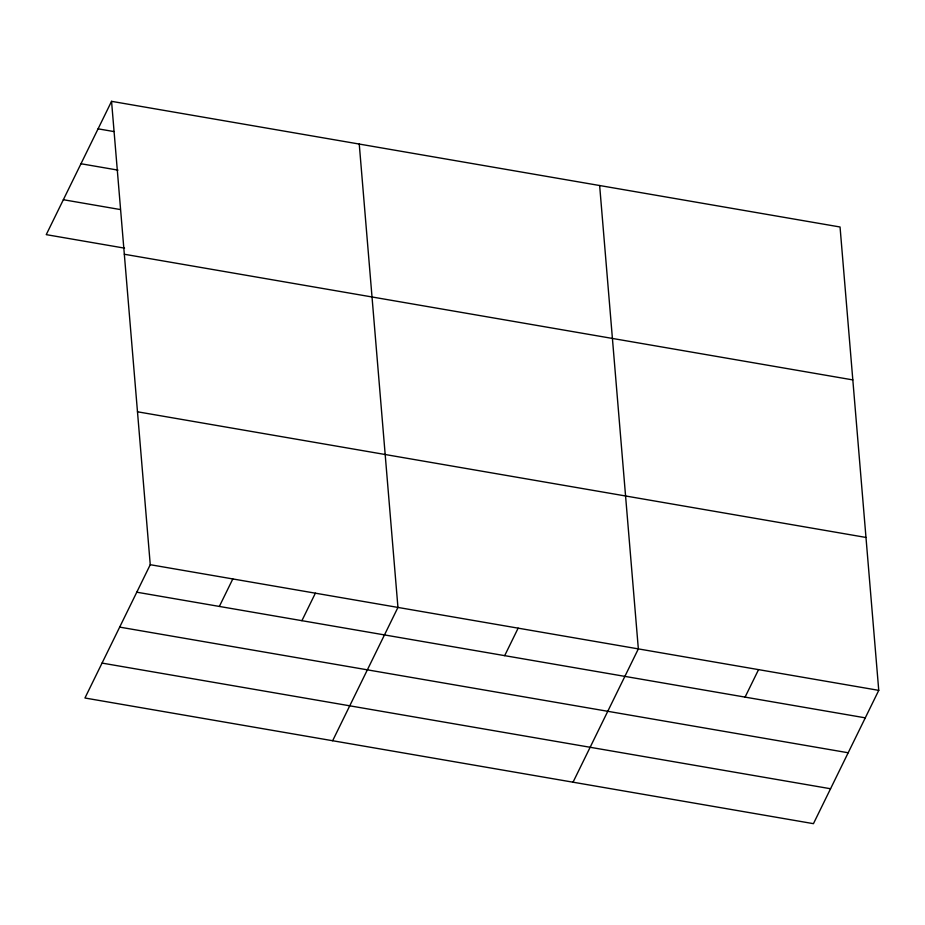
<?xml version="1.0" encoding="UTF-8"?>
<svg xmlns="http://www.w3.org/2000/svg" width="925" height="925" viewBox="0 0 925 925"><rect width="100%" height="100%" fill="white"/><g stroke="black" fill="none" stroke-linecap="round" stroke-linejoin="round"><path stroke-width="1.39" d="M111.555 101.334L150.255 564.701L84.95 698.005L813.445 823.666L878.75 690.362L840.05 226.995L111.555 101.334L46.25 234.638L124.54 248.143M219.352 606.43L232.811 578.946M301.908 620.675L315.379 593.179M332.642 740.728L397.947 607.424L359.247 144.057M504.68 655.652L518.139 628.156M573.038 782.192L638.343 648.888L599.643 185.532M745.076 697.115L758.546 669.631M98.085 128.829L113.74 131.535M80.984 163.748L117.995 170.131M63.351 199.719L120.296 209.547M124.32 254.248L852.827 379.909M137.478 411.787L865.985 537.448M150.255 564.701L878.75 690.362M136.784 592.197L865.28 717.846M119.683 627.115L848.179 752.765M102.051 663.086L830.546 788.747"/></g></svg>
